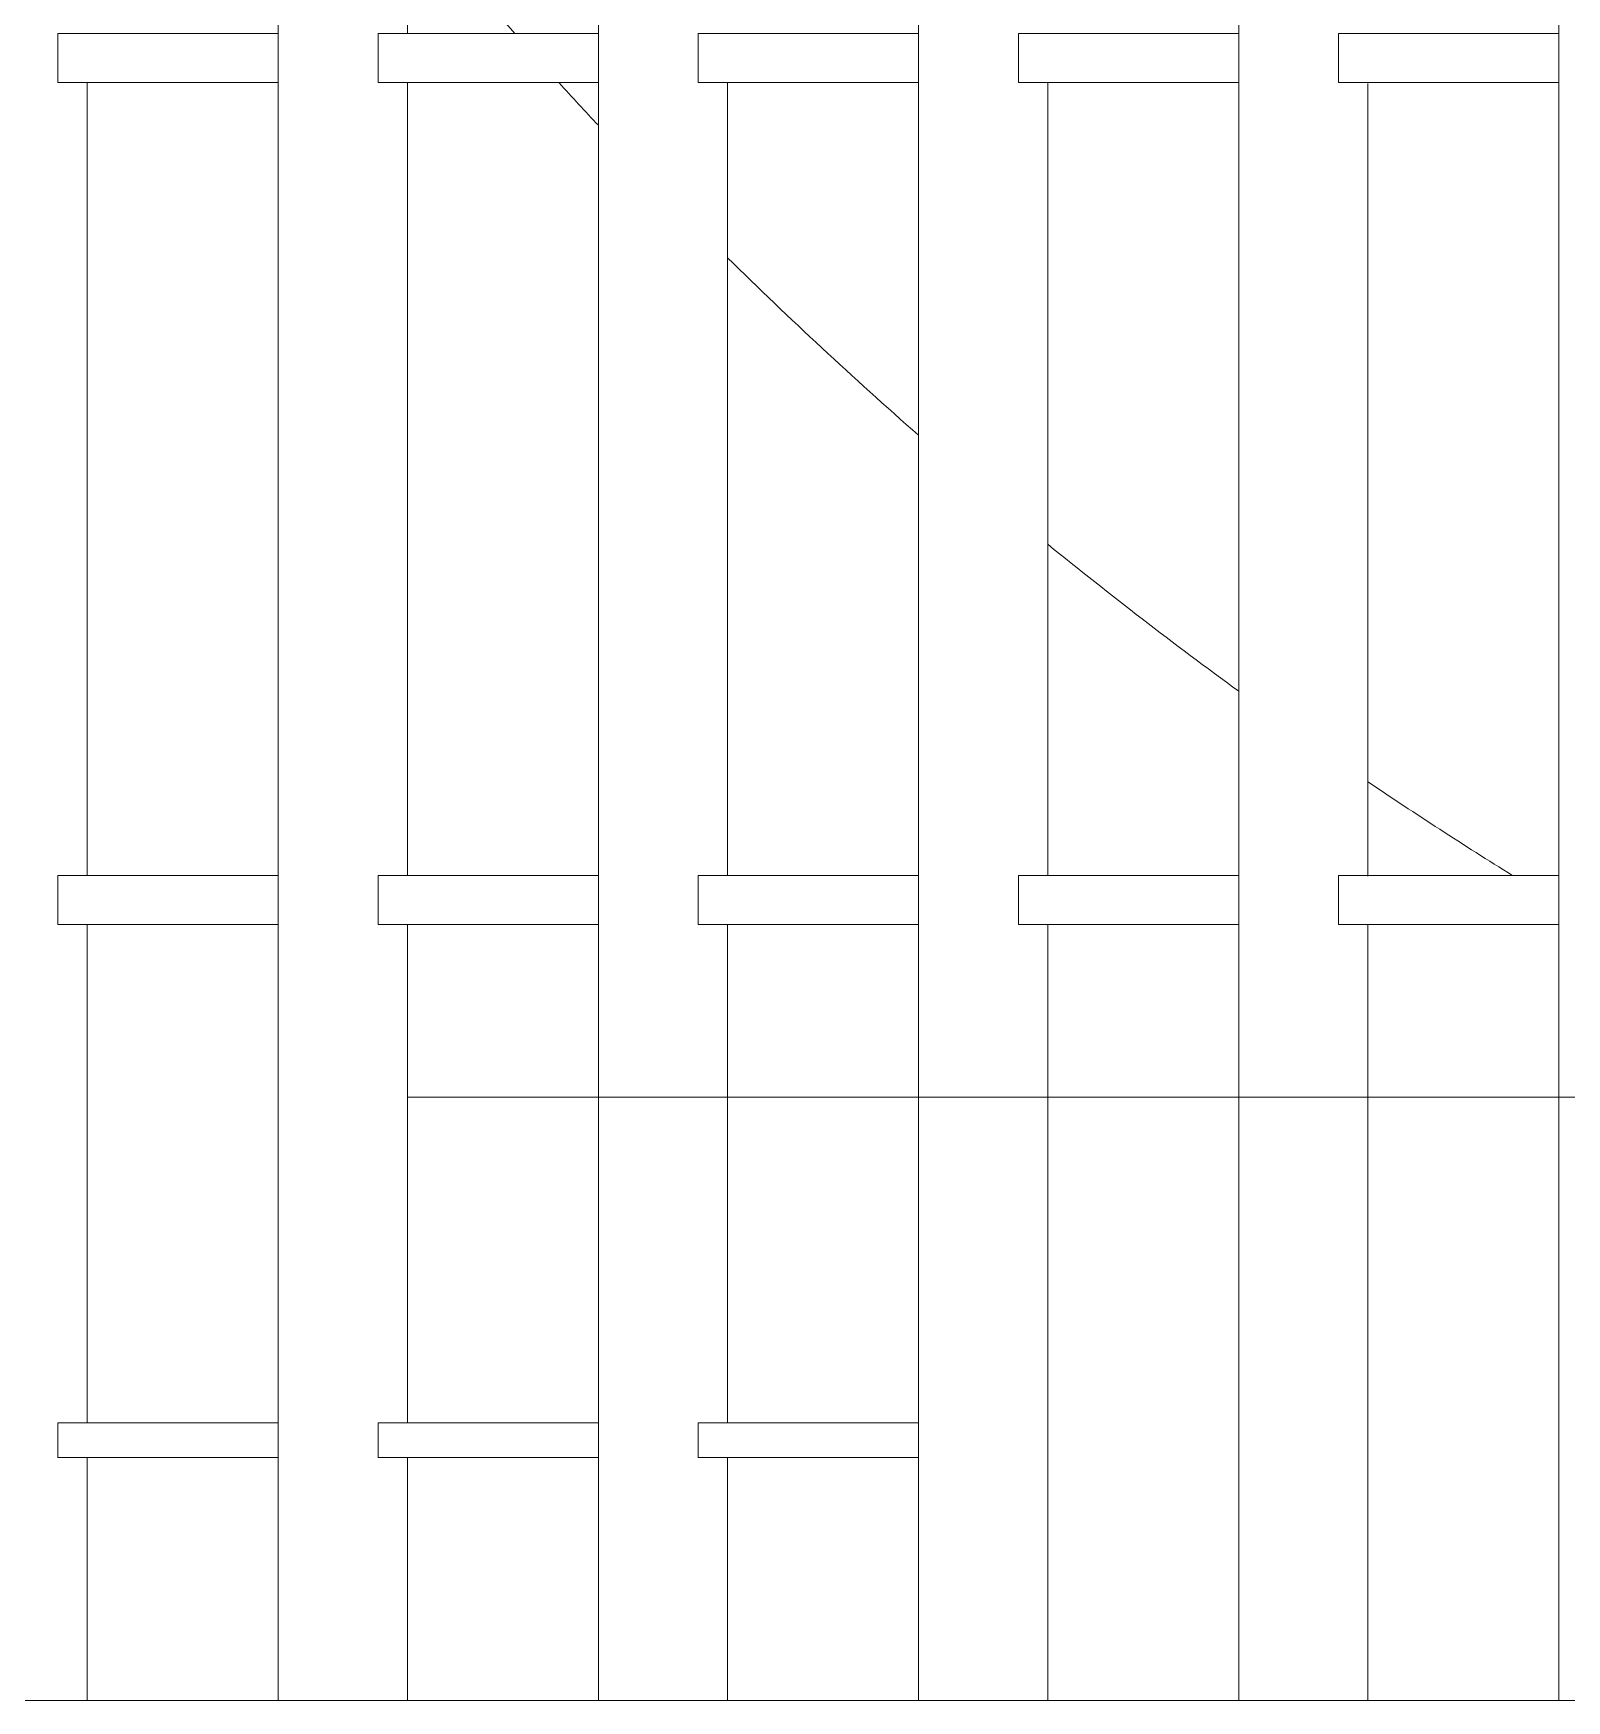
# Model space of a CAD drawing. Units: millimetres at full size, sheet at 1:30. Extents: x -17796 to 21385, y -23279 to 7734.
# Drawn here: x -3475.4 to -3404.5, y -22109.5 to -22032.4 of the extents above; entities that cross this region are included whole.
import ezdxf

# ---------------------------------------------------------------- set-up
doc = ezdxf.new("R2010")
doc.units = ezdxf.units.MM
doc.header["$LTSCALE"] = 30
doc.linetypes.add('CHAIN1', pattern=[8, 5, -1, 1, -1])
for name, color, linetype, lineweight in [('2-1_', 7, 'Continuous', 9), ('E-C_境界線', 5, 'Continuous', 18), ('E-D_記号', 7, 'Continuous', 9)]:
    doc.layers.add(name, color=color, linetype=linetype, lineweight=lineweight)

# ---------------------------------------------------------------- blocks, each defined once
blk = doc.blocks.new('R')
at = {"layer": '2-1_'}
for p, q in [((-2087.22, -793.75), (-2087.22, -641.37)), ((-2072.42, -793.75), (-2072.42, -641.37)), ((-2057.62, -793.75), (-2057.62, -641.37)), ((-2042.82, -793.75), (-2042.82, -641.37)), ((-2028.02, -793.75), (-2028.02, -641.37)), ((-2081.25, -716.68), (-2081.25, -680.03)), ((-2097.41, -718.95), (-2097.41, -716.68)), ((-2087.23, -716.68), (-2097.41, -716.68)), ((-2082.61, -718.95), (-2082.61, -716.68)), ((-2072.43, -716.68), (-2082.61, -716.68)), ((-2067.81, -718.95), (-2067.81, -716.68)), ((-2057.63, -716.68), (-2067.81, -716.68)), ((-2053.01, -718.95), (-2053.01, -716.68)), ((-2042.83, -716.68), (-2053.01, -716.68)), ((-2038.21, -718.95), (-2038.21, -716.68)), ((-2028.03, -716.68), (-2038.21, -716.68)), ((-2087.23, -718.95), (-2097.41, -718.95)), ((-2096.05, -755.59), (-2096.05, -718.94)), ((-2072.43, -718.95), (-2082.61, -718.95)), ((-2081.25, -755.59), (-2081.25, -718.94)), ((-2057.63, -718.95), (-2067.81, -718.95)), ((-2066.45, -755.59), (-2066.45, -718.94)), ((-2042.83, -718.95), (-2053.01, -718.95)), ((-2051.65, -755.59), (-2051.65, -718.94)), ((-2028.03, -718.95), (-2038.21, -718.95)), ((-2036.85, -755.64), (-2036.85, -718.99)), ((-2097.41, -757.87), (-2097.41, -755.6)), ((-2087.22, -755.6), (-2097.41, -755.6)), ((-2082.61, -757.87), (-2082.61, -755.6)), ((-2072.42, -755.6), (-2082.61, -755.6)), ((-2067.81, -757.87), (-2067.81, -755.6)), ((-2057.62, -755.6), (-2067.81, -755.6)), ((-2053.01, -757.87), (-2053.01, -755.6)), ((-2042.82, -755.6), (-2053.01, -755.6)), ((-2038.21, -757.87), (-2038.21, -755.6)), ((-2028.02, -755.6), (-2038.21, -755.6)), ((-2087.22, -757.87), (-2097.41, -757.87)), ((-2096.05, -780.91), (-2096.05, -757.87)), ((-2072.42, -757.87), (-2082.61, -757.87)), ((-2081.25, -780.91), (-2081.25, -757.87)), ((-2057.62, -757.87), (-2067.81, -757.87)), ((-2066.45, -780.91), (-2066.45, -757.87)), ((-2042.82, -757.87), (-2053.01, -757.87)), ((-2051.65, -793.75), (-2051.65, -757.87)), ((-2028.02, -757.87), (-2038.21, -757.87)), ((-2036.85, -793.75), (-2036.85, -757.87)), ((-2097.41, -780.91), (-2087.22, -780.91)), ((-2097.41, -782.51), (-2097.41, -780.91)), ((-2082.61, -780.91), (-2072.42, -780.91)), ((-2082.61, -782.51), (-2082.61, -780.91)), ((-2067.81, -780.91), (-2057.62, -780.91)), ((-2067.81, -782.51), (-2067.81, -780.91)), ((-2097.41, -782.51), (-2087.22, -782.51)), ((-2096.05, -793.75), (-2096.05, -782.51)), ((-2082.61, -782.51), (-2072.42, -782.51)), ((-2081.25, -793.75), (-2081.25, -782.51)), ((-2067.81, -782.51), (-2057.62, -782.51)), ((-2066.45, -793.75), (-2066.45, -782.51)), ((-1671.12, -793.75), (-2143.53, -793.75))]:
    blk.add_line(p, q, dxfattribs=at)
for start, end in [(219.44415, 221.53986), (222.37656, 223.11222), (225.45808, 228.76087), (230.90431, 233.95718), (235.95775, 238.1416)]:
    blk.add_arc((-1919.85, -578.09), 209, start, end, dxfattribs=at)

msp = doc.modelspace()

# ---------------------------------------------------------------- linework, layer by layer
at = {"layer": 'E-D_記号', "linetype": 'CHAIN1'}
msp.add_line((-6098.11, -22081.64), (100.33, -22081.51), dxfattribs=at)

# ---------------------------------------------------------------- block references
at = {"layer": 'E-C_境界線'}
msp.add_blockref('R', (-1376.85, -21315.73), dxfattribs=at)

doc.saveas('drawing.dxf')
